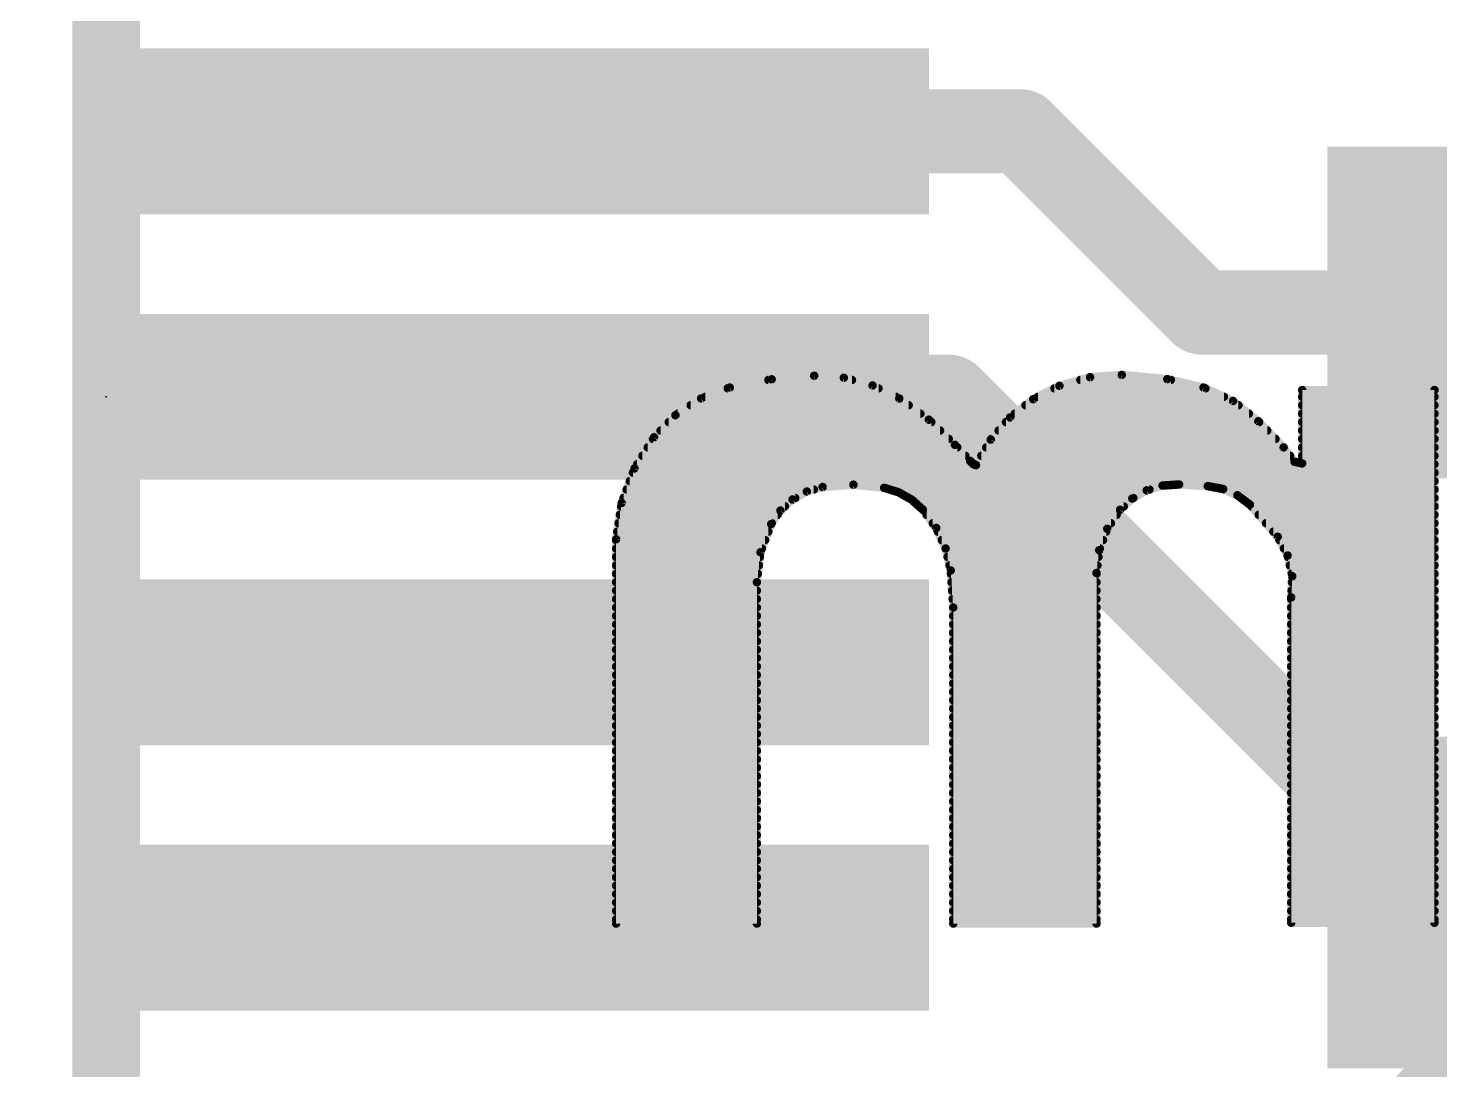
# Model space of a CAD drawing. Extents: x -33 to 74, y -11 to 28.
# Drawn here: x 6.115 to 10.369, y 11.942 to 15.081 of the extents above; entities that cross this region are included whole.
import ezdxf

# ---------------------------------------------------------------- set-up
doc = ezdxf.new("R2010")
doc.units = 0
for name, color, linetype in [('1', 12, 'CONTINUOUS'), ('16', 132, 'CONTINUOUS'), ('22', 40, 'CONTINUOUS'), ('23', 53, 'CONTINUOUS'), ('51', 53, 'CONTINUOUS')]:
    doc.layers.add(name, color=color, linetype=linetype)

# ---------------------------------------------------------------- blocks, each defined once
blk = doc.blocks.new('RECT')
blk.add_solid([(-0.5, -0.5), (0.5, -0.5), (-0.5, 0.5), (0.5, 0.5)])

msp = doc.modelspace()

# ---------------------------------------------------------------- linework, layer by layer
at = {"layer": '1', "const_width": 0.254}
for points in [[(7.58, 14.77), (9.106, 14.77)], [(9.106, 14.77), (9.652, 14.224)], [(10.58, 14.224), (9.652, 14.224)], [(7.58, 13.97), (8.89, 13.97)], [(10.414, 12.446), (8.89, 13.97)], [(10.58, 12.446), (10.414, 12.446)]]:
    msp.add_lwpolyline(points, dxfattribs=at)
at = {"layer": '1', "const_width": 0.127}
for points in [[(7.58, 14.8335, 1), (7.58, 14.7065)], [(9.1509, 14.8149, 1), (9.0611, 14.7251)], [(9.106, 14.7065, 1), (9.106, 14.8335)], [(9.652, 14.2875, 1), (9.652, 14.1605)], [(9.6071, 14.1791, 1), (9.6969, 14.2689)], [(7.58, 14.0335, 1), (7.58, 13.9065)], [(8.9349, 14.0149, 1), (8.8451, 13.9251)], [(8.89, 13.9065, 1), (8.89, 14.0335)], [(10.414, 12.5095, 1), (10.414, 12.3825)], [(10.3691, 12.4011, 1), (10.4589, 12.4909)]]:
    msp.add_lwpolyline(points, format="xyb", dxfattribs=at)
at = {"layer": '16', "const_width": 0.4064}
msp.add_lwpolyline([(5.08, 6.477), (11.43, 12.827)], dxfattribs=at)
at = {"layer": '22', "const_width": 0.0254}
for points in [[(8.4836, 14.0335), (8.3556, 14.0228)], [(8.573, 14.0274), (8.4836, 14.0335)], [(8.6596, 14.0042), (8.573, 14.0274)], [(9.315, 14.0291), (9.2227, 14.003)], [(9.4107, 14.036), (9.315, 14.0291)], [(9.5479, 14.0233), (9.4107, 14.036)], [(8.2296, 13.9979), (8.143, 13.9652)], [(8.223, 13.9954), (8.6776, 13.9954)], [(8.3556, 14.0228), (8.2296, 13.9979)], [(8.3456, 14.0208), (8.5975, 14.0208)], [(8.7401, 13.9649), (8.6596, 14.0042)], [(9.2227, 14.003), (9.1437, 13.9627)], [(9.2078, 13.9954), (9.6626, 13.9954)], [(9.2858, 14.0208), (9.5587, 14.0208)], [(9.6571, 13.9979), (9.5479, 14.0233)], [(9.746, 13.9575), (9.6571, 13.9979)], [(10.353, 13.9903), (9.9543, 13.9903)], [(9.9543, 13.9903), (9.9543, 13.7693)], [(10.353, 12.385), (10.353, 13.9903)], [(8.143, 13.9652), (8.0655, 13.9145)], [(8.1115, 13.9446), (8.7684, 13.9446)], [(8.1556, 13.97), (8.7297, 13.97)], [(8.829, 13.9011), (8.7401, 13.9649)], [(9.1437, 13.9627), (9.0739, 13.908)], [(9.1206, 13.9446), (9.7621, 13.9446)], [(9.1581, 13.97), (9.7185, 13.97)], [(9.8222, 13.8963), (9.746, 13.9575)], [(9.9543, 13.97), (10.353, 13.97)], [(9.9543, 13.9446), (10.353, 13.9446)], [(8.0655, 13.9145), (8.001, 13.8481)], [(8.0727, 13.9192), (8.8038, 13.9192)], [(8.9078, 13.8252), (8.829, 13.9011)], [(9.0739, 13.908), (9.0157, 13.8411)], [(9.0881, 13.9192), (9.7937, 13.9192)], [(9.9543, 13.9192), (10.353, 13.9192)], [(8.0207, 13.8684), (8.8629, 13.8684)], [(8.0454, 13.8938), (8.8366, 13.8938)], [(9.0394, 13.8684), (9.8492, 13.8684)], [(9.0615, 13.8938), (9.8246, 13.8938)], [(9.8984, 13.8176), (9.8222, 13.8963)], [(9.9543, 13.8938), (10.353, 13.8938)], [(9.9543, 13.8684), (10.353, 13.8684)], [(8.001, 13.8481), (7.9422, 13.7542)], [(7.9819, 13.8176), (8.915, 13.8176)], [(7.9978, 13.843), (8.8893, 13.843)], [(8.9535, 13.777), (8.9078, 13.8252)], [(9.0157, 13.8411), (8.9713, 13.7643)], [(9.0021, 13.8176), (9.8984, 13.8176)], [(9.0173, 13.843), (9.8738, 13.843)], [(9.9314, 13.7744), (9.8984, 13.8176)], [(9.9543, 13.843), (10.353, 13.843)], [(9.9543, 13.8176), (10.353, 13.8176)], [(7.966, 13.7922), (8.9391, 13.7922)], [(8.9626, 13.7679), (8.9535, 13.777)], [(8.9874, 13.7922), (9.9178, 13.7922)], [(9.9543, 13.7693), (9.9314, 13.7744)], [(9.9543, 13.7922), (10.353, 13.7922)], [(7.9422, 13.7542), (7.9035, 13.6503)], [(7.9374, 13.7414), (10.353, 13.7414)], [(7.9501, 13.7668), (8.9642, 13.7668)], [(8.9666, 13.7652), (8.9626, 13.7679)], [(8.9713, 13.7643), (8.9666, 13.7652)], [(8.9727, 13.7668), (10.353, 13.7668)], [(7.9185, 13.6906), (8.4824, 13.6906)], [(7.928, 13.716), (10.353, 13.716)], [(8.4615, 13.6847), (8.509, 13.6982)], [(8.509, 13.6982), (8.6018, 13.7052)], [(8.6018, 13.7052), (8.6944, 13.6957)], [(8.6944, 13.6957), (8.7379, 13.6824)], [(8.711, 13.6906), (9.494, 13.6906)], [(9.4424, 13.6634), (9.4857, 13.6881)], [(9.4857, 13.6881), (9.5336, 13.7025)], [(9.5336, 13.7025), (9.5834, 13.7058)], [(9.5834, 13.7058), (9.6698, 13.7008)], [(9.6698, 13.7008), (9.7161, 13.6921)], [(9.7161, 13.6921), (9.7592, 13.6732)], [(9.7196, 13.6906), (10.353, 13.6906)], [(7.9035, 13.6503), (7.8867, 13.5407)], [(7.9091, 13.6652), (8.4267, 13.6652)], [(8.3819, 13.6273), (8.4184, 13.6606)], [(8.4184, 13.6606), (8.4615, 13.6847)], [(8.7379, 13.6824), (8.7775, 13.66)], [(8.7682, 13.6652), (9.4455, 13.6652)], [(8.7775, 13.66), (8.8113, 13.6296)], [(9.4056, 13.6296), (9.4424, 13.6634)], [(9.7592, 13.6732), (9.7968, 13.6449)], [(9.7698, 13.6652), (10.353, 13.6652)], [(9.7968, 13.6449), (9.8806, 13.5484)], [(7.898, 13.6144), (8.3732, 13.6144)], [(7.9019, 13.6398), (8.3956, 13.6398)], [(8.3541, 13.5865), (8.3819, 13.6273)], [(8.7999, 13.6398), (9.4167, 13.6398)], [(8.8113, 13.6296), (8.8514, 13.5747)], [(8.8224, 13.6144), (9.3953, 13.6144)], [(9.3669, 13.5724), (9.4056, 13.6296)], [(9.8012, 13.6398), (10.353, 13.6398)], [(9.8233, 13.6144), (10.353, 13.6144)], [(7.8902, 13.5636), (8.3454, 13.5636)], [(7.8941, 13.589), (8.3558, 13.589)], [(8.3219, 13.5015), (8.3541, 13.5865)], [(8.8409, 13.589), (9.3781, 13.589)], [(8.8514, 13.5747), (8.8797, 13.513)], [(8.8565, 13.5636), (9.3636, 13.5636)], [(9.3427, 13.5077), (9.3669, 13.5724)], [(9.8453, 13.589), (10.353, 13.589)], [(9.8674, 13.5636), (10.353, 13.5636)], [(7.8867, 13.5407), (7.8867, 12.3825)], [(7.8867, 13.5382), (8.3358, 13.5382)], [(8.8681, 13.5382), (9.3541, 13.5382)], [(9.8806, 13.5484), (9.9104, 13.4918)], [(9.886, 13.5382), (10.353, 13.5382)], [(7.8867, 13.5128), (8.3261, 13.5128)], [(7.8867, 13.4874), (8.3201, 13.4874)], [(8.3109, 13.4112), (8.3219, 13.5015)], [(8.8797, 13.513), (8.8951, 13.4468)], [(8.8797, 13.5128), (9.3446, 13.5128)], [(8.8856, 13.4874), (9.3403, 13.4874)], [(9.3345, 13.4391), (9.3427, 13.5077)], [(9.8994, 13.5128), (10.353, 13.5128)], [(9.9104, 13.4918), (9.9243, 13.4294)], [(9.9114, 13.4874), (10.353, 13.4874)], [(7.8867, 13.462), (8.3171, 13.462)], [(7.8867, 13.4366), (8.314, 13.4366)], [(8.8916, 13.462), (9.3372, 13.462)], [(8.8951, 13.4468), (8.9027, 13.335)], [(8.8958, 13.4366), (9.3345, 13.4366)], [(9.3345, 12.3825), (9.3345, 13.4391)], [(9.917, 13.462), (10.353, 13.462)], [(9.9227, 13.4366), (10.353, 13.4366)], [(7.8867, 13.4112), (8.3109, 13.4112)], [(8.3109, 12.3825), (8.3109, 13.4112)], [(8.8975, 13.4112), (9.3345, 13.4112)], [(9.9243, 13.4294), (9.9212, 13.3655)], [(9.9234, 13.4112), (10.353, 13.4112)], [(7.8867, 13.3858), (8.3109, 13.3858)], [(7.8867, 13.3604), (8.3109, 13.3604)], [(8.8992, 13.3858), (9.3345, 13.3858)], [(8.901, 13.3604), (9.3345, 13.3604)], [(9.9212, 13.3655), (9.9212, 12.385)], [(9.9212, 13.3604), (10.353, 13.3604)], [(9.9222, 13.3858), (10.353, 13.3858)], [(7.8867, 13.335), (8.3109, 13.335)], [(7.8867, 13.3096), (8.3109, 13.3096)], [(8.9027, 13.335), (8.9027, 12.3825)], [(8.9027, 13.335), (9.3345, 13.335)], [(8.9027, 13.3096), (9.3345, 13.3096)], [(9.9212, 13.335), (10.353, 13.335)], [(9.9212, 13.3096), (10.353, 13.3096)], [(7.8867, 13.2842), (8.3109, 13.2842)], [(8.9027, 13.2842), (9.3345, 13.2842)], [(9.9212, 13.2842), (10.353, 13.2842)], [(7.8867, 13.2588), (8.3109, 13.2588)], [(7.8867, 13.2334), (8.3109, 13.2334)], [(8.9027, 13.2588), (9.3345, 13.2588)], [(8.9027, 13.2334), (9.3345, 13.2334)], [(9.9212, 13.2588), (10.353, 13.2588)], [(9.9212, 13.2334), (10.353, 13.2334)], [(7.8867, 13.208), (8.3109, 13.208)], [(7.8867, 13.1826), (8.3109, 13.1826)], [(8.9027, 13.208), (9.3345, 13.208)], [(8.9027, 13.1826), (9.3345, 13.1826)], [(9.9212, 13.208), (10.353, 13.208)], [(9.9212, 13.1826), (10.353, 13.1826)], [(7.8867, 13.1572), (8.3109, 13.1572)], [(8.9027, 13.1572), (9.3345, 13.1572)], [(9.9212, 13.1572), (10.353, 13.1572)], [(7.8867, 13.1318), (8.3109, 13.1318)], [(7.8867, 13.1064), (8.3109, 13.1064)], [(8.9027, 13.1318), (9.3345, 13.1318)], [(8.9027, 13.1064), (9.3345, 13.1064)], [(9.9212, 13.1318), (10.353, 13.1318)], [(9.9212, 13.1064), (10.353, 13.1064)], [(7.8867, 13.081), (8.3109, 13.081)], [(7.8867, 13.0556), (8.3109, 13.0556)], [(8.9027, 13.081), (9.3345, 13.081)], [(8.9027, 13.0556), (9.3345, 13.0556)], [(9.9212, 13.081), (10.353, 13.081)], [(9.9212, 13.0556), (10.353, 13.0556)], [(7.8867, 13.0302), (8.3109, 13.0302)], [(7.8867, 13.0048), (8.3109, 13.0048)], [(8.9027, 13.0302), (9.3345, 13.0302)], [(8.9027, 13.0048), (9.3345, 13.0048)], [(9.9212, 13.0302), (10.353, 13.0302)], [(9.9212, 13.0048), (10.353, 13.0048)], [(7.8867, 12.9794), (8.3109, 12.9794)], [(8.9027, 12.9794), (9.3345, 12.9794)], [(9.9212, 12.9794), (10.353, 12.9794)], [(7.8867, 12.954), (8.3109, 12.954)], [(7.8867, 12.9286), (8.3109, 12.9286)], [(8.9027, 12.954), (9.3345, 12.954)], [(8.9027, 12.9286), (9.3345, 12.9286)], [(9.9212, 12.954), (10.353, 12.954)], [(9.9212, 12.9286), (10.353, 12.9286)], [(7.8867, 12.9032), (8.3109, 12.9032)], [(7.8867, 12.8778), (8.3109, 12.8778)], [(8.9027, 12.9032), (9.3345, 12.9032)], [(8.9027, 12.8778), (9.3345, 12.8778)], [(9.9212, 12.9032), (10.353, 12.9032)], [(9.9212, 12.8778), (10.353, 12.8778)], [(7.8867, 12.8524), (8.3109, 12.8524)], [(8.9027, 12.8524), (9.3345, 12.8524)], [(9.9212, 12.8524), (10.353, 12.8524)], [(7.8867, 12.827), (8.3109, 12.827)], [(7.8867, 12.8016), (8.3109, 12.8016)], [(8.9027, 12.827), (9.3345, 12.827)], [(8.9027, 12.8016), (9.3345, 12.8016)], [(9.9212, 12.827), (10.353, 12.827)], [(9.9212, 12.8016), (10.353, 12.8016)], [(7.8867, 12.7762), (8.3109, 12.7762)], [(7.8867, 12.7508), (8.3109, 12.7508)], [(8.9027, 12.7762), (9.3345, 12.7762)], [(8.9027, 12.7508), (9.3345, 12.7508)], [(9.9212, 12.7762), (10.353, 12.7762)], [(9.9212, 12.7508), (10.353, 12.7508)], [(7.8867, 12.7254), (8.3109, 12.7254)], [(8.9027, 12.7254), (9.3345, 12.7254)], [(9.9212, 12.7254), (10.353, 12.7254)], [(7.8867, 12.7), (8.3109, 12.7)], [(7.8867, 12.6746), (8.3109, 12.6746)], [(8.9027, 12.7), (9.3345, 12.7)], [(8.9027, 12.6746), (9.3345, 12.6746)], [(9.9212, 12.7), (10.353, 12.7)], [(9.9212, 12.6746), (10.353, 12.6746)], [(7.8867, 12.6492), (8.3109, 12.6492)], [(7.8867, 12.6238), (8.3109, 12.6238)], [(8.9027, 12.6492), (9.3345, 12.6492)], [(8.9027, 12.6238), (9.3345, 12.6238)], [(9.9212, 12.6492), (10.353, 12.6492)], [(9.9212, 12.6238), (10.353, 12.6238)], [(7.8867, 12.5984), (8.3109, 12.5984)], [(8.9027, 12.5984), (9.3345, 12.5984)], [(9.9212, 12.5984), (10.353, 12.5984)], [(7.8867, 12.573), (8.3109, 12.573)], [(7.8867, 12.5476), (8.3109, 12.5476)], [(8.9027, 12.573), (9.3345, 12.573)], [(8.9027, 12.5476), (9.3345, 12.5476)], [(9.9212, 12.573), (10.353, 12.573)], [(9.9212, 12.5476), (10.353, 12.5476)], [(7.8867, 12.5222), (8.3109, 12.5222)], [(7.8867, 12.4968), (8.3109, 12.4968)], [(8.9027, 12.5222), (9.3345, 12.5222)], [(8.9027, 12.4968), (9.3345, 12.4968)], [(9.9212, 12.5222), (10.353, 12.5222)], [(9.9212, 12.4968), (10.353, 12.4968)], [(7.8867, 12.4714), (8.3109, 12.4714)], [(8.9027, 12.4714), (9.3345, 12.4714)], [(9.9212, 12.4714), (10.353, 12.4714)], [(7.8867, 12.446), (8.3109, 12.446)], [(7.8867, 12.4206), (8.3109, 12.4206)], [(8.9027, 12.446), (9.3345, 12.446)], [(8.9027, 12.4206), (9.3345, 12.4206)], [(9.9212, 12.446), (10.353, 12.446)], [(9.9212, 12.4206), (10.353, 12.4206)], [(7.8867, 12.3952), (8.3109, 12.3952)], [(7.8867, 12.3825), (8.3109, 12.3825)], [(8.9027, 12.3952), (9.3345, 12.3952)], [(8.9027, 12.3825), (9.3345, 12.3825)], [(9.9212, 12.3952), (10.353, 12.3952)], [(9.9212, 12.385), (10.353, 12.385)]]:
    msp.add_lwpolyline(points, dxfattribs=at)
at = {"layer": '22', "const_width": 0.0127}
for points in [[(8.484, 14.0398, 1), (8.4832, 14.0272)], [(8.4841, 14.0272, 1), (8.4831, 14.0398)], [(8.5746, 14.0335, 1), (8.5714, 14.0212)], [(8.5726, 14.021, 1), (8.5734, 14.0337)], [(9.3146, 14.0354, 1), (9.3155, 14.0227)], [(9.3167, 14.0229, 1), (9.3133, 14.0352)], [(9.4113, 14.0423, 1), (9.4101, 14.0297)], [(9.4112, 14.0297, 1), (9.4102, 14.0423)], [(8.223, 14.0017, 1), (8.223, 13.9891)], [(8.2284, 14.0041, 1), (8.2308, 13.9917)], [(8.2318, 13.992, 1), (8.2274, 14.0038)], [(8.3456, 14.0272, 1), (8.3456, 14.0145)], [(8.3551, 14.0291, 1), (8.3561, 14.0165)], [(8.3568, 14.0166, 1), (8.3544, 14.029)], [(8.5975, 14.0145, 1), (8.5975, 14.0272)], [(8.6624, 14.0099, 1), (8.6568, 13.9985)], [(8.6579, 13.9981, 1), (8.6612, 14.0103)], [(8.6776, 13.9891, 1), (8.6776, 14.0017)], [(9.2078, 14.0017, 1), (9.2078, 13.9891)], [(9.221, 14.0091, 1), (9.2244, 13.9969)], [(9.2256, 13.9973, 1), (9.2198, 14.0087)], [(9.2858, 14.0272, 1), (9.2858, 14.0145)], [(9.5493, 14.0295, 1), (9.5465, 14.0171)], [(9.5473, 14.017, 1), (9.5485, 14.0296)], [(9.5587, 14.0145, 1), (9.5587, 14.0272)], [(9.6597, 14.0037, 1), (9.6545, 13.9921)], [(9.6557, 13.9917, 1), (9.6585, 14.0041)], [(9.6626, 13.9891, 1), (9.6626, 14.0017)], [(9.9543, 13.9967, 1), (9.9543, 13.984)], [(9.9606, 13.9903, 1), (9.948, 13.9903)], [(10.3593, 13.9903, 1), (10.3467, 13.9903)], [(10.353, 13.984, 1), (10.353, 13.9967)], [(8.1115, 13.951, 1), (8.1115, 13.9383)], [(8.1407, 13.9712, 1), (8.1452, 13.9593)], [(8.1464, 13.9599, 1), (8.1395, 13.9706)], [(8.1556, 13.9764, 1), (8.1556, 13.9637)], [(8.7297, 13.9637, 1), (8.7297, 13.9764)], [(8.7438, 13.9701, 1), (8.7364, 13.9597)], [(8.7373, 13.9592, 1), (8.7429, 13.9706)], [(8.7684, 13.9383, 1), (8.7684, 13.951)], [(9.1206, 13.951, 1), (9.1206, 13.9383)], [(9.1408, 13.9683, 1), (9.1466, 13.957)], [(9.1476, 13.9577, 1), (9.1398, 13.9677)], [(9.1581, 13.9764, 1), (9.1581, 13.9637)], [(9.7185, 13.9637, 1), (9.7185, 13.9764)], [(9.75, 13.9624, 1), (9.7421, 13.9525)], [(9.7434, 13.9517, 1), (9.7487, 13.9632)], [(9.7621, 13.9383, 1), (9.7621, 13.951)], [(9.9543, 13.9764, 1), (9.9543, 13.9637)], [(9.9543, 13.951, 1), (9.9543, 13.9383)], [(10.353, 13.9637, 1), (10.353, 13.9764)], [(10.353, 13.9383, 1), (10.353, 13.951)], [(8.062, 13.9198, 1), (8.069, 13.9092)], [(8.0701, 13.9101, 1), (8.061, 13.9189)], [(8.0727, 13.9255, 1), (8.0727, 13.9129)], [(8.8038, 13.9129, 1), (8.8038, 13.9255)], [(8.8334, 13.9057, 1), (8.8246, 13.8965)], [(8.8253, 13.8959, 1), (8.8327, 13.9063)], [(9.0699, 13.913, 1), (9.0778, 13.903)], [(9.0786, 13.9039, 1), (9.0691, 13.9122)], [(9.0881, 13.9255, 1), (9.0881, 13.9129)], [(9.7937, 13.9129, 1), (9.7937, 13.9255)], [(9.9543, 13.9255, 1), (9.9543, 13.9129)], [(10.353, 13.9129, 1), (10.353, 13.9255)], [(8.0207, 13.8748, 1), (8.0207, 13.8621)], [(8.0454, 13.9002, 1), (8.0454, 13.8875)], [(8.8366, 13.8875, 1), (8.8366, 13.9002)], [(8.8629, 13.8621, 1), (8.8629, 13.8748)], [(9.0394, 13.8748, 1), (9.0394, 13.8621)], [(9.0615, 13.9002, 1), (9.0615, 13.8875)], [(9.8268, 13.9007, 1), (9.8176, 13.8919)], [(9.8182, 13.8913, 1), (9.8262, 13.9013)], [(9.8246, 13.8875, 1), (9.8246, 13.9002)], [(9.8492, 13.8621, 1), (9.8492, 13.8748)], [(9.9543, 13.9002, 1), (9.9543, 13.8875)], [(9.9543, 13.8748, 1), (9.9543, 13.8621)], [(10.353, 13.8875, 1), (10.353, 13.9002)], [(10.353, 13.8621, 1), (10.353, 13.8748)], [(7.9819, 13.8239, 1), (7.9819, 13.8113)], [(7.9978, 13.8493, 1), (7.9978, 13.8367)], [(7.9964, 13.8525, 1), (8.0056, 13.8437)], [(8.0064, 13.8447, 1), (7.9956, 13.8515)], [(8.8893, 13.8367, 1), (8.8893, 13.8493)], [(8.9124, 13.8296, 1), (8.9032, 13.8208)], [(8.9034, 13.8206, 1), (8.9122, 13.8298)], [(8.915, 13.8113, 1), (8.915, 13.8239)], [(9.0021, 13.8239, 1), (9.0021, 13.8113)], [(9.0109, 13.8453, 1), (9.0205, 13.8369)], [(9.0212, 13.8379, 1), (9.0102, 13.8443)], [(9.0173, 13.8493, 1), (9.0173, 13.8367)], [(9.8738, 13.8367, 1), (9.8738, 13.8493)], [(9.9034, 13.8215, 1), (9.8934, 13.8137)], [(9.8938, 13.8132, 1), (9.903, 13.822)], [(9.8984, 13.8113, 1), (9.8984, 13.8239)], [(9.9543, 13.8493, 1), (9.9543, 13.8367)], [(9.9543, 13.8239, 1), (9.9543, 13.8113)], [(10.353, 13.8367, 1), (10.353, 13.8493)], [(10.353, 13.8113, 1), (10.353, 13.8239)], [(7.966, 13.7986, 1), (7.966, 13.7859)], [(8.9391, 13.7859, 1), (8.9391, 13.7986)], [(8.958, 13.7815, 1), (8.949, 13.7725)], [(8.9489, 13.7726, 1), (8.9581, 13.7814)], [(8.9874, 13.7986, 1), (8.9874, 13.7859)], [(9.9178, 13.7859, 1), (9.9178, 13.7986)], [(9.9328, 13.7806, 1), (9.93, 13.7682)], [(9.9264, 13.7705, 1), (9.9364, 13.7783)], [(9.9543, 13.7986, 1), (9.9543, 13.7859)], [(10.353, 13.7859, 1), (10.353, 13.7986)], [(7.9374, 13.7477, 1), (7.9374, 13.7351)], [(7.9368, 13.7575, 1), (7.9475, 13.7508)], [(7.9481, 13.7519, 1), (7.9362, 13.7564)], [(7.9501, 13.7731, 1), (7.9501, 13.7605)], [(8.9661, 13.7732, 1), (8.9591, 13.7626)], [(8.9581, 13.7634, 1), (8.9671, 13.7724)], [(8.9678, 13.7715, 1), (8.9654, 13.759)], [(8.963, 13.76, 1), (8.9701, 13.7705)], [(8.9642, 13.7605, 1), (8.9642, 13.7731)], [(8.9658, 13.7675, 1), (8.9768, 13.7611)], [(8.9727, 13.7731, 1), (8.9727, 13.7605)], [(8.9701, 13.7581, 1), (8.9725, 13.7705)], [(9.948, 13.7693, 1), (9.9606, 13.7693)], [(9.9529, 13.7631, 1), (9.9557, 13.7755)], [(10.353, 13.7605, 1), (10.353, 13.7731)], [(10.353, 13.7351, 1), (10.353, 13.7477)], [(7.9185, 13.6969, 1), (7.9185, 13.6843)], [(7.928, 13.7224, 1), (7.928, 13.7097)], [(8.4824, 13.6843, 1), (8.4824, 13.6969)], [(8.5085, 13.7045, 1), (8.5095, 13.6919)], [(8.5107, 13.6921, 1), (8.5073, 13.7043)], [(8.6025, 13.7115, 1), (8.6012, 13.6988)], [(8.6023, 13.6988, 1), (8.6013, 13.7115)], [(8.6963, 13.7018, 1), (8.6925, 13.6896)], [(8.6938, 13.6894, 1), (8.695, 13.702)], [(8.711, 13.6969, 1), (8.711, 13.6843)], [(9.4839, 13.6942, 1), (9.4876, 13.682)], [(9.4889, 13.6826, 1), (9.4826, 13.6936)], [(9.494, 13.6843, 1), (9.494, 13.6969)], [(9.5332, 13.7088, 1), (9.534, 13.6962)], [(9.5354, 13.6964, 1), (9.5317, 13.7086)], [(9.5838, 13.7121, 1), (9.583, 13.6995)], [(9.5838, 13.6995, 1), (9.583, 13.7121)], [(9.671, 13.707, 1), (9.6686, 13.6946)], [(9.6694, 13.6945, 1), (9.6702, 13.7071)], [(9.7186, 13.698, 1), (9.7135, 13.6863)], [(9.7196, 13.6969, 1), (9.7196, 13.6843)], [(9.7149, 13.6859, 1), (9.7172, 13.6984)], [(10.353, 13.7097, 1), (10.353, 13.7224)], [(10.353, 13.6843, 1), (10.353, 13.6969)], [(7.8976, 13.6525, 1), (7.9095, 13.648)], [(7.9098, 13.6493, 1), (7.8973, 13.6512)], [(7.9091, 13.6715, 1), (7.9091, 13.6589)], [(8.4153, 13.6661, 1), (8.4215, 13.655)], [(8.4227, 13.6559, 1), (8.4141, 13.6653)], [(8.4267, 13.6589, 1), (8.4267, 13.6715)], [(8.4598, 13.6908, 1), (8.4633, 13.6785)], [(8.4646, 13.6791, 1), (8.4584, 13.6902)], [(8.741, 13.6879, 1), (8.7348, 13.6768)], [(8.736, 13.6763, 1), (8.7397, 13.6884)], [(8.7682, 13.6715, 1), (8.7682, 13.6589)], [(8.7817, 13.6647, 1), (8.7732, 13.6553)], [(8.7743, 13.6545, 1), (8.7806, 13.6655)], [(9.4392, 13.6689, 1), (9.4455, 13.6579)], [(9.4467, 13.6587, 1), (9.4381, 13.6681)], [(9.4455, 13.6589, 1), (9.4455, 13.6715)], [(9.763, 13.6783, 1), (9.7553, 13.6681)], [(9.7566, 13.6674, 1), (9.7617, 13.679)], [(9.7698, 13.6715, 1), (9.7698, 13.6589)], [(9.8016, 13.6491, 1), (9.792, 13.6407)], [(9.793, 13.6398, 1), (9.8006, 13.65)], [(10.353, 13.6589, 1), (10.353, 13.6715)], [(7.898, 13.6207, 1), (7.898, 13.6081)], [(7.9019, 13.6462, 1), (7.9019, 13.6335)], [(8.3732, 13.6081, 1), (8.3732, 13.6207)], [(8.3777, 13.632, 1), (8.3862, 13.6226)], [(8.3872, 13.6237, 1), (8.3767, 13.6309)], [(8.3956, 13.6335, 1), (8.3956, 13.6462)], [(8.7999, 13.6462, 1), (8.7999, 13.6335)], [(8.8164, 13.6333, 1), (8.8062, 13.6259)], [(8.8071, 13.6249, 1), (8.8155, 13.6343)], [(8.8224, 13.6207, 1), (8.8224, 13.6081)], [(9.3953, 13.6081, 1), (9.3953, 13.6207)], [(9.4013, 13.6343, 1), (9.4099, 13.6249)], [(9.4109, 13.626, 1), (9.4003, 13.6332)], [(9.4167, 13.6335, 1), (9.4167, 13.6462)], [(9.8012, 13.6462, 1), (9.8012, 13.6335)], [(9.8233, 13.6207, 1), (9.8233, 13.6081)], [(10.353, 13.6335, 1), (10.353, 13.6462)], [(10.353, 13.6081, 1), (10.353, 13.6207)], [(7.8902, 13.57, 1), (7.8902, 13.5573)], [(7.8941, 13.5953, 1), (7.8941, 13.5827)], [(8.3454, 13.5573, 1), (8.3454, 13.57)], [(8.3489, 13.5901, 1), (8.3593, 13.5829)], [(8.36, 13.5842, 1), (8.3482, 13.5888)], [(8.3558, 13.5827, 1), (8.3558, 13.5953)], [(8.8409, 13.5953, 1), (8.8409, 13.5827)], [(8.8571, 13.5774, 1), (8.8456, 13.5721)], [(8.8462, 13.571, 1), (8.8565, 13.5785)], [(8.8565, 13.57, 1), (8.8565, 13.5573)], [(9.3616, 13.576, 1), (9.3721, 13.5688)], [(9.3728, 13.5702, 1), (9.3609, 13.5746)], [(9.3636, 13.5573, 1), (9.3636, 13.57)], [(9.3781, 13.5827, 1), (9.3781, 13.5953)], [(9.8453, 13.5953, 1), (9.8453, 13.5827)], [(9.8674, 13.57, 1), (9.8674, 13.5573)], [(10.353, 13.5827, 1), (10.353, 13.5953)], [(10.353, 13.5573, 1), (10.353, 13.57)], [(7.8931, 13.5407, 1), (7.8803, 13.5407)], [(7.8804, 13.5417, 1), (7.893, 13.5397)], [(7.8867, 13.5445, 1), (7.8867, 13.5319)], [(8.3358, 13.5319, 1), (8.3358, 13.5445)], [(8.8681, 13.5445, 1), (8.8681, 13.5319)], [(9.3541, 13.5319, 1), (9.3541, 13.5445)], [(9.8862, 13.5514, 1), (9.875, 13.5454)], [(9.8758, 13.5442, 1), (9.8854, 13.5526)], [(9.886, 13.5445, 1), (9.886, 13.5319)], [(10.353, 13.5319, 1), (10.353, 13.5445)], [(7.8867, 13.4938, 1), (7.8867, 13.4811)], [(7.8867, 13.5191, 1), (7.8867, 13.5065)], [(8.3159, 13.5037, 1), (8.3278, 13.4992)], [(8.3282, 13.5007, 1), (8.3155, 13.5022)], [(8.3201, 13.4811, 1), (8.3201, 13.4938)], [(8.3261, 13.5065, 1), (8.3261, 13.5191)], [(8.8859, 13.5144, 1), (8.8735, 13.5115)], [(8.8797, 13.5191, 1), (8.8797, 13.5065)], [(8.8739, 13.5103, 1), (8.8854, 13.5156)], [(8.8856, 13.4938, 1), (8.8856, 13.4811)], [(9.349, 13.5069, 1), (9.3364, 13.5084)], [(9.3368, 13.5099, 1), (9.3487, 13.5055)], [(9.3403, 13.4811, 1), (9.3403, 13.4938)], [(9.3446, 13.5065, 1), (9.3446, 13.5191)], [(9.8994, 13.5191, 1), (9.8994, 13.5065)], [(9.9166, 13.4932, 1), (9.9042, 13.4904)], [(9.9048, 13.4889, 1), (9.916, 13.4948)], [(9.9114, 13.4938, 1), (9.9114, 13.4811)], [(10.353, 13.5065, 1), (10.353, 13.5191)], [(10.353, 13.4811, 1), (10.353, 13.4938)], [(7.8867, 13.4684, 1), (7.8867, 13.4557)], [(7.8867, 13.4429, 1), (7.8867, 13.4303)], [(8.314, 13.4303, 1), (8.314, 13.4429)], [(8.3171, 13.4557, 1), (8.3171, 13.4684)], [(8.8916, 13.4684, 1), (8.8916, 13.4557)], [(8.9014, 13.4472, 1), (8.8888, 13.4464)], [(8.8889, 13.4454, 1), (8.9013, 13.4482)], [(8.8958, 13.4429, 1), (8.8958, 13.4303)], [(9.3282, 13.4399, 1), (9.3408, 13.4383)], [(9.3408, 13.4391, 1), (9.3282, 13.4391)], [(9.3345, 13.4303, 1), (9.3345, 13.4429)], [(9.3372, 13.4557, 1), (9.3372, 13.4684)], [(9.917, 13.4684, 1), (9.917, 13.4557)], [(9.9227, 13.4429, 1), (9.9227, 13.4303)], [(10.353, 13.4557, 1), (10.353, 13.4684)], [(10.353, 13.4303, 1), (10.353, 13.4429)], [(7.8867, 13.4176, 1), (7.8867, 13.4049)], [(8.3046, 13.412, 1), (8.3172, 13.4104)], [(8.3172, 13.4112, 1), (8.3046, 13.4112)], [(8.3109, 13.4049, 1), (8.3109, 13.4176)], [(8.8975, 13.4176, 1), (8.8975, 13.4049)], [(9.3345, 13.4049, 1), (9.3345, 13.4176)], [(9.9234, 13.4176, 1), (9.9234, 13.4049)], [(9.9306, 13.4291, 1), (9.9179, 13.4297)], [(9.9181, 13.428, 1), (9.9305, 13.4308)], [(10.353, 13.4049, 1), (10.353, 13.4176)], [(7.8867, 13.3922, 1), (7.8867, 13.3795)], [(7.8867, 13.3667, 1), (7.8867, 13.3541)], [(8.3109, 13.3795, 1), (8.3109, 13.3922)], [(8.3109, 13.3541, 1), (8.3109, 13.3667)], [(8.8992, 13.3922, 1), (8.8992, 13.3795)], [(8.901, 13.3667, 1), (8.901, 13.3541)], [(9.3345, 13.3795, 1), (9.3345, 13.3922)], [(9.3345, 13.3541, 1), (9.3345, 13.3667)], [(9.9276, 13.3655, 1), (9.9149, 13.3655)], [(9.9149, 13.3658, 1), (9.9275, 13.3652)], [(9.9212, 13.3667, 1), (9.9212, 13.3541)], [(9.9222, 13.3922, 1), (9.9222, 13.3795)], [(10.353, 13.3795, 1), (10.353, 13.3922)], [(10.353, 13.3541, 1), (10.353, 13.3667)], [(7.8867, 13.3414, 1), (7.8867, 13.3287)], [(7.8867, 13.316, 1), (7.8867, 13.3033)], [(8.3109, 13.3287, 1), (8.3109, 13.3414)], [(8.3109, 13.3033, 1), (8.3109, 13.316)], [(8.9027, 13.3414, 1), (8.9027, 13.3287)], [(8.9027, 13.316, 1), (8.9027, 13.3033)], [(8.9091, 13.335, 1), (8.8964, 13.335)], [(8.8964, 13.3346, 1), (8.909, 13.3354)], [(9.3345, 13.3287, 1), (9.3345, 13.3414)], [(9.3345, 13.3033, 1), (9.3345, 13.316)], [(9.9212, 13.3414, 1), (9.9212, 13.3287)], [(9.9212, 13.316, 1), (9.9212, 13.3033)], [(10.353, 13.3287, 1), (10.353, 13.3414)], [(10.353, 13.3033, 1), (10.353, 13.316)], [(7.8867, 13.2905, 1), (7.8867, 13.2779)], [(8.3109, 13.2779, 1), (8.3109, 13.2905)], [(8.9027, 13.2905, 1), (8.9027, 13.2779)], [(9.3345, 13.2779, 1), (9.3345, 13.2905)], [(9.9212, 13.2905, 1), (9.9212, 13.2779)], [(10.353, 13.2779, 1), (10.353, 13.2905)], [(7.8867, 13.2652, 1), (7.8867, 13.2525)], [(7.8867, 13.2398, 1), (7.8867, 13.2271)], [(8.3109, 13.2525, 1), (8.3109, 13.2652)], [(8.3109, 13.2271, 1), (8.3109, 13.2398)], [(8.9027, 13.2652, 1), (8.9027, 13.2525)], [(8.9027, 13.2398, 1), (8.9027, 13.2271)], [(9.3345, 13.2525, 1), (9.3345, 13.2652)], [(9.3345, 13.2271, 1), (9.3345, 13.2398)], [(9.9212, 13.2652, 1), (9.9212, 13.2525)], [(9.9212, 13.2398, 1), (9.9212, 13.2271)], [(10.353, 13.2525, 1), (10.353, 13.2652)], [(10.353, 13.2271, 1), (10.353, 13.2398)], [(7.8867, 13.189, 1), (7.8867, 13.1763)], [(7.8867, 13.2143, 1), (7.8867, 13.2017)], [(8.3109, 13.2017, 1), (8.3109, 13.2143)], [(8.3109, 13.1763, 1), (8.3109, 13.189)], [(8.9027, 13.189, 1), (8.9027, 13.1763)], [(8.9027, 13.2143, 1), (8.9027, 13.2017)], [(9.3345, 13.2017, 1), (9.3345, 13.2143)], [(9.3345, 13.1763, 1), (9.3345, 13.189)], [(9.9212, 13.189, 1), (9.9212, 13.1763)], [(9.9212, 13.2143, 1), (9.9212, 13.2017)], [(10.353, 13.2017, 1), (10.353, 13.2143)], [(10.353, 13.1763, 1), (10.353, 13.189)], [(7.8867, 13.1636, 1), (7.8867, 13.1509)], [(8.3109, 13.1509, 1), (8.3109, 13.1636)], [(8.9027, 13.1636, 1), (8.9027, 13.1509)], [(9.3345, 13.1509, 1), (9.3345, 13.1636)], [(9.9212, 13.1636, 1), (9.9212, 13.1509)], [(10.353, 13.1509, 1), (10.353, 13.1636)], [(7.8867, 13.1128, 1), (7.8867, 13.1001)], [(7.8867, 13.1381, 1), (7.8867, 13.1255)], [(8.3109, 13.1255, 1), (8.3109, 13.1381)], [(8.3109, 13.1001, 1), (8.3109, 13.1128)], [(8.9027, 13.1128, 1), (8.9027, 13.1001)], [(8.9027, 13.1381, 1), (8.9027, 13.1255)], [(9.3345, 13.1255, 1), (9.3345, 13.1381)], [(9.3345, 13.1001, 1), (9.3345, 13.1128)], [(9.9212, 13.1128, 1), (9.9212, 13.1001)], [(9.9212, 13.1381, 1), (9.9212, 13.1255)], [(10.353, 13.1255, 1), (10.353, 13.1381)], [(10.353, 13.1001, 1), (10.353, 13.1128)], [(7.8867, 13.0874, 1), (7.8867, 13.0747)], [(7.8867, 13.0619, 1), (7.8867, 13.0493)], [(8.3109, 13.0747, 1), (8.3109, 13.0874)], [(8.3109, 13.0493, 1), (8.3109, 13.0619)], [(8.9027, 13.0874, 1), (8.9027, 13.0747)], [(8.9027, 13.0619, 1), (8.9027, 13.0493)], [(9.3345, 13.0747, 1), (9.3345, 13.0874)], [(9.3345, 13.0493, 1), (9.3345, 13.0619)], [(9.9212, 13.0874, 1), (9.9212, 13.0747)], [(9.9212, 13.0619, 1), (9.9212, 13.0493)], [(10.353, 13.0747, 1), (10.353, 13.0874)], [(10.353, 13.0493, 1), (10.353, 13.0619)], [(7.8867, 13.0366, 1), (7.8867, 13.0239)], [(7.8867, 13.0112, 1), (7.8867, 12.9985)], [(8.3109, 13.0239, 1), (8.3109, 13.0366)], [(8.3109, 12.9985, 1), (8.3109, 13.0112)], [(8.9027, 13.0366, 1), (8.9027, 13.0239)], [(8.9027, 13.0112, 1), (8.9027, 12.9985)], [(9.3345, 13.0239, 1), (9.3345, 13.0366)], [(9.3345, 12.9985, 1), (9.3345, 13.0112)], [(9.9212, 13.0366, 1), (9.9212, 13.0239)], [(9.9212, 13.0112, 1), (9.9212, 12.9985)], [(10.353, 13.0239, 1), (10.353, 13.0366)], [(10.353, 12.9985, 1), (10.353, 13.0112)], [(7.8867, 12.9857, 1), (7.8867, 12.9731)], [(8.3109, 12.9731, 1), (8.3109, 12.9857)], [(8.9027, 12.9857, 1), (8.9027, 12.9731)], [(9.3345, 12.9731, 1), (9.3345, 12.9857)], [(9.9212, 12.9857, 1), (9.9212, 12.9731)], [(10.353, 12.9731, 1), (10.353, 12.9857)], [(7.8867, 12.9604, 1), (7.8867, 12.9477)], [(7.8867, 12.935, 1), (7.8867, 12.9223)], [(8.3109, 12.9477, 1), (8.3109, 12.9604)], [(8.3109, 12.9223, 1), (8.3109, 12.935)], [(8.9027, 12.9604, 1), (8.9027, 12.9477)], [(8.9027, 12.935, 1), (8.9027, 12.9223)], [(9.3345, 12.9477, 1), (9.3345, 12.9604)], [(9.3345, 12.9223, 1), (9.3345, 12.935)], [(9.9212, 12.9604, 1), (9.9212, 12.9477)], [(9.9212, 12.935, 1), (9.9212, 12.9223)], [(10.353, 12.9477, 1), (10.353, 12.9604)], [(10.353, 12.9223, 1), (10.353, 12.935)], [(7.8867, 12.8841, 1), (7.8867, 12.8715)], [(7.8867, 12.9095, 1), (7.8867, 12.8969)], [(8.3109, 12.8969, 1), (8.3109, 12.9095)], [(8.3109, 12.8715, 1), (8.3109, 12.8841)], [(8.9027, 12.9095, 1), (8.9027, 12.8969)], [(8.9027, 12.8841, 1), (8.9027, 12.8715)], [(9.3345, 12.8969, 1), (9.3345, 12.9095)], [(9.3345, 12.8715, 1), (9.3345, 12.8841)], [(9.9212, 12.8841, 1), (9.9212, 12.8715)], [(9.9212, 12.9095, 1), (9.9212, 12.8969)], [(10.353, 12.8969, 1), (10.353, 12.9095)], [(10.353, 12.8715, 1), (10.353, 12.8841)], [(7.8867, 12.8588, 1), (7.8867, 12.8461)], [(8.3109, 12.8461, 1), (8.3109, 12.8588)], [(8.9027, 12.8588, 1), (8.9027, 12.8461)], [(9.3345, 12.8461, 1), (9.3345, 12.8588)], [(9.9212, 12.8588, 1), (9.9212, 12.8461)], [(10.353, 12.8461, 1), (10.353, 12.8588)], [(7.8867, 12.8079, 1), (7.8867, 12.7953)], [(7.8867, 12.8333, 1), (7.8867, 12.8207)], [(8.3109, 12.8207, 1), (8.3109, 12.8333)], [(8.3109, 12.7953, 1), (8.3109, 12.8079)], [(8.9027, 12.8333, 1), (8.9027, 12.8207)], [(8.9027, 12.8079, 1), (8.9027, 12.7953)], [(9.3345, 12.8207, 1), (9.3345, 12.8333)], [(9.3345, 12.7953, 1), (9.3345, 12.8079)], [(9.9212, 12.8079, 1), (9.9212, 12.7953)], [(9.9212, 12.8333, 1), (9.9212, 12.8207)], [(10.353, 12.8207, 1), (10.353, 12.8333)], [(10.353, 12.7953, 1), (10.353, 12.8079)], [(7.8867, 12.7826, 1), (7.8867, 12.7699)], [(7.8867, 12.7571, 1), (7.8867, 12.7445)], [(8.3109, 12.7699, 1), (8.3109, 12.7826)], [(8.3109, 12.7445, 1), (8.3109, 12.7571)], [(8.9027, 12.7826, 1), (8.9027, 12.7699)], [(8.9027, 12.7571, 1), (8.9027, 12.7445)], [(9.3345, 12.7699, 1), (9.3345, 12.7826)], [(9.3345, 12.7445, 1), (9.3345, 12.7571)], [(9.9212, 12.7826, 1), (9.9212, 12.7699)], [(9.9212, 12.7571, 1), (9.9212, 12.7445)], [(10.353, 12.7699, 1), (10.353, 12.7826)], [(10.353, 12.7445, 1), (10.353, 12.7571)], [(7.8867, 12.7317, 1), (7.8867, 12.7191)], [(8.3109, 12.7191, 1), (8.3109, 12.7317)], [(8.9027, 12.7317, 1), (8.9027, 12.7191)], [(9.3345, 12.7191, 1), (9.3345, 12.7317)], [(9.9212, 12.7317, 1), (9.9212, 12.7191)], [(10.353, 12.7191, 1), (10.353, 12.7317)], [(7.8867, 12.7064, 1), (7.8867, 12.6937)], [(7.8867, 12.6809, 1), (7.8867, 12.6683)], [(8.3109, 12.6937, 1), (8.3109, 12.7064)], [(8.3109, 12.6683, 1), (8.3109, 12.6809)], [(8.9027, 12.7064, 1), (8.9027, 12.6937)], [(8.9027, 12.6809, 1), (8.9027, 12.6683)], [(9.3345, 12.6937, 1), (9.3345, 12.7064)], [(9.3345, 12.6683, 1), (9.3345, 12.6809)], [(9.9212, 12.7064, 1), (9.9212, 12.6937)], [(9.9212, 12.6809, 1), (9.9212, 12.6683)], [(10.353, 12.6937, 1), (10.353, 12.7064)], [(10.353, 12.6683, 1), (10.353, 12.6809)], [(7.8867, 12.6555, 1), (7.8867, 12.6429)], [(7.8867, 12.6302, 1), (7.8867, 12.6175)], [(8.3109, 12.6429, 1), (8.3109, 12.6555)], [(8.3109, 12.6175, 1), (8.3109, 12.6302)], [(8.9027, 12.6302, 1), (8.9027, 12.6175)], [(8.9027, 12.6555, 1), (8.9027, 12.6429)], [(9.3345, 12.6429, 1), (9.3345, 12.6555)], [(9.3345, 12.6175, 1), (9.3345, 12.6302)], [(9.9212, 12.6555, 1), (9.9212, 12.6429)], [(9.9212, 12.6302, 1), (9.9212, 12.6175)], [(10.353, 12.6429, 1), (10.353, 12.6555)], [(10.353, 12.6175, 1), (10.353, 12.6302)], [(7.8867, 12.6047, 1), (7.8867, 12.5921)], [(8.3109, 12.5921, 1), (8.3109, 12.6047)], [(8.9027, 12.6047, 1), (8.9027, 12.5921)], [(9.3345, 12.5921, 1), (9.3345, 12.6047)], [(9.9212, 12.6047, 1), (9.9212, 12.5921)], [(10.353, 12.5921, 1), (10.353, 12.6047)], [(7.8867, 12.554, 1), (7.8867, 12.5413)], [(7.8867, 12.5793, 1), (7.8867, 12.5667)], [(8.3109, 12.5667, 1), (8.3109, 12.5793)], [(8.3109, 12.5413, 1), (8.3109, 12.554)], [(8.9027, 12.554, 1), (8.9027, 12.5413)], [(8.9027, 12.5793, 1), (8.9027, 12.5667)], [(9.3345, 12.5667, 1), (9.3345, 12.5793)], [(9.3345, 12.5413, 1), (9.3345, 12.554)], [(9.9212, 12.554, 1), (9.9212, 12.5413)], [(9.9212, 12.5793, 1), (9.9212, 12.5667)], [(10.353, 12.5667, 1), (10.353, 12.5793)], [(10.353, 12.5413, 1), (10.353, 12.554)], [(7.8867, 12.5285, 1), (7.8867, 12.5159)], [(7.8867, 12.5031, 1), (7.8867, 12.4905)], [(8.3109, 12.5159, 1), (8.3109, 12.5285)], [(8.3109, 12.4905, 1), (8.3109, 12.5031)], [(8.9027, 12.5285, 1), (8.9027, 12.5159)], [(8.9027, 12.5031, 1), (8.9027, 12.4905)], [(9.3345, 12.5159, 1), (9.3345, 12.5285)], [(9.3345, 12.4905, 1), (9.3345, 12.5031)], [(9.9212, 12.5285, 1), (9.9212, 12.5159)], [(9.9212, 12.5031, 1), (9.9212, 12.4905)], [(10.353, 12.5159, 1), (10.353, 12.5285)], [(10.353, 12.4905, 1), (10.353, 12.5031)], [(7.8867, 12.4778, 1), (7.8867, 12.4651)], [(8.3109, 12.4651, 1), (8.3109, 12.4778)], [(8.9027, 12.4778, 1), (8.9027, 12.4651)], [(9.3345, 12.4651, 1), (9.3345, 12.4778)], [(9.9212, 12.4778, 1), (9.9212, 12.4651)], [(10.353, 12.4651, 1), (10.353, 12.4778)], [(7.8867, 12.4523, 1), (7.8867, 12.4397)], [(7.8867, 12.4269, 1), (7.8867, 12.4143)], [(8.3109, 12.4397, 1), (8.3109, 12.4523)], [(8.3109, 12.4143, 1), (8.3109, 12.4269)], [(8.9027, 12.4523, 1), (8.9027, 12.4397)], [(8.9027, 12.4269, 1), (8.9027, 12.4143)], [(9.3345, 12.4397, 1), (9.3345, 12.4523)], [(9.3345, 12.4143, 1), (9.3345, 12.4269)], [(9.9212, 12.4523, 1), (9.9212, 12.4397)], [(9.9212, 12.4269, 1), (9.9212, 12.4143)], [(10.353, 12.4397, 1), (10.353, 12.4523)], [(10.353, 12.4143, 1), (10.353, 12.4269)], [(7.8803, 12.3825, 1), (7.8931, 12.3825)], [(7.8867, 12.4016, 1), (7.8867, 12.3889)], [(7.8867, 12.3888, 1), (7.8867, 12.3762)], [(8.3046, 12.3825, 1), (8.3172, 12.3825)], [(8.3109, 12.3889, 1), (8.3109, 12.4016)], [(8.3109, 12.3762, 1), (8.3109, 12.3888)], [(8.9027, 12.4016, 1), (8.9027, 12.3889)], [(8.9027, 12.3888, 1), (8.9027, 12.3762)], [(8.8964, 12.3825, 1), (8.9091, 12.3825)], [(9.3282, 12.3825, 1), (9.3408, 12.3825)], [(9.3345, 12.3889, 1), (9.3345, 12.4016)], [(9.3345, 12.3762, 1), (9.3345, 12.3888)], [(9.9212, 12.4016, 1), (9.9212, 12.3889)], [(9.9149, 12.385, 1), (9.9276, 12.385)], [(9.9212, 12.3913, 1), (9.9212, 12.3787)], [(10.3467, 12.385, 1), (10.3593, 12.385)], [(10.353, 12.3889, 1), (10.353, 12.4016)], [(10.353, 12.3787, 1), (10.353, 12.3913)]]:
    msp.add_lwpolyline(points, format="xyb", dxfattribs=at)
at = {"layer": '23'}
msp.add_point((6.35, 13.97), dxfattribs=at)
at = {"layer": '51', "const_width": 0.2032}
msp.add_lwpolyline([(6.35, 26.22), (6.35, 1.72)], dxfattribs=at)

# ---------------------------------------------------------------- block references
at = {"layer": '1', "xscale": 2.5, "yscale": 0.5}
for p in [(7.58, 14.77), (7.58, 13.97), (7.58, 13.17), (7.58, 12.37)]:
    msp.add_blockref('RECT', p, dxfattribs=at)
at = {"layer": '1', "xscale": 1.1}
for p in [(10.58, 14.224), (10.58, 12.446)]:
    msp.add_blockref('RECT', p, dxfattribs=at)

doc.saveas('drawing.dxf')
